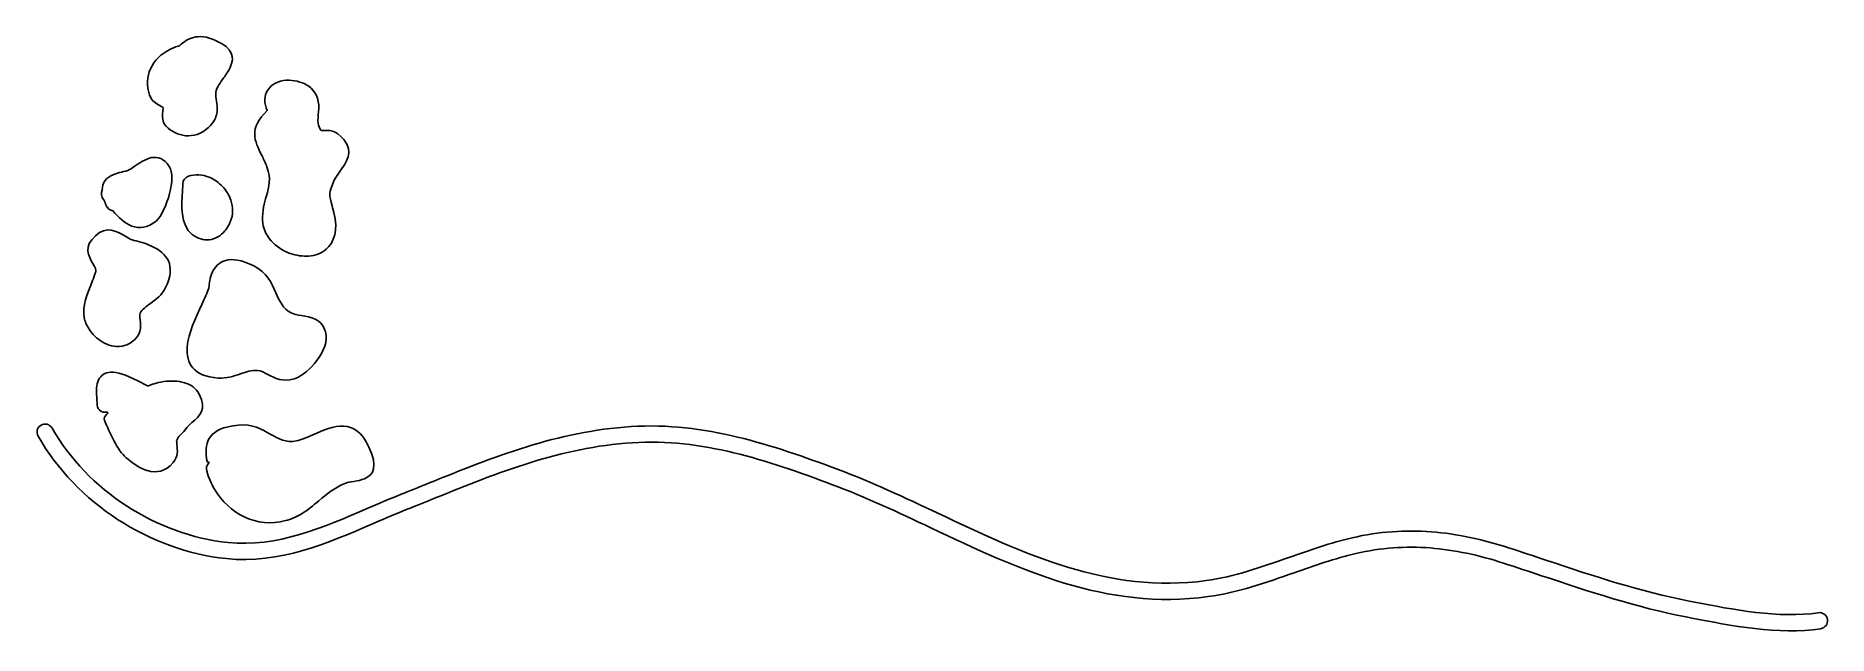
# Model space of a CAD drawing. Header units: centimetres. Extents: x -12.2 to -1.1, y -14.3 to -10.6.
import ezdxf

# ---------------------------------------------------------------- set-up
doc = ezdxf.new("R2010")
doc.units = ezdxf.units.CM
doc.header["$MEASUREMENT"] = 0
doc.layers.add('Layer 1', color=7, linetype='Continuous')

msp = doc.modelspace()

# ---------------------------------------------------------------- linework, layer by layer
at = {"layer": 'Layer 1', "color": 5}
for points, knots in [([(-11.05286, -11.02946), (-11.04942, -11.05168), (-11.04791, -11.07365), (-11.05443, -11.09849), (-11.05443, -11.09849), (-11.05466, -11.09938), (-11.05493, -11.10026), (-11.05521, -11.10113), (-11.05521, -11.10113), (-11.06202, -11.1251), (-11.07587, -11.14914), (-11.10166, -11.17418), (-11.10166, -11.17418), (-11.10166, -11.17418), (-11.10206, -11.17456), (-11.10206, -11.17456), (-11.10206, -11.17456), (-11.10206, -11.17456), (-11.10205, -11.17457), (-11.10205, -11.17457), (-11.10205, -11.17457), (-11.10205, -11.17457), (-11.10486, -11.17724), (-11.10486, -11.17724), (-11.10486, -11.17724), (-11.10486, -11.17724), (-11.10527, -11.17762), (-11.10527, -11.17762), (-11.10527, -11.17762), (-11.10527, -11.17762), (-11.10526, -11.17763), (-11.10526, -11.17763), (-11.10526, -11.17763), (-11.14907, -11.21833), (-11.19894, -11.23226), (-11.24615, -11.22778), (-11.24615, -11.22778), (-11.29222, -11.22342), (-11.33492, -11.20104), (-11.36616, -11.1689), (-11.36616, -11.1689), (-11.36616, -11.1689), (-11.36654, -11.1685), (-11.36654, -11.1685), (-11.36654, -11.1685), (-11.36654, -11.1685), (-11.36655, -11.16851), (-11.36655, -11.16851), (-11.36655, -11.16851), (-11.36655, -11.16851), (-11.3689, -11.16603), (-11.3689, -11.16603), (-11.3689, -11.16603), (-11.3689, -11.16603), (-11.36928, -11.16562), (-11.36928, -11.16562), (-11.36928, -11.16562), (-11.36928, -11.16562), (-11.36929, -11.16563), (-11.36929, -11.16563), (-11.36929, -11.16563), (-11.36929, -11.16563), (-11.36978, -11.16509), (-11.36978, -11.16509), (-11.36978, -11.16509), (-11.39045, -11.14227), (-11.38847, -11.11095), (-11.38647, -11.07895), (-11.38647, -11.07895), (-11.38563, -11.06565), (-11.38214, -11.05704), (-11.38345, -11.05456), (-11.38345, -11.05456), (-11.3836, -11.05426), (-11.39402, -11.04829), (-11.40424, -11.04244), (-11.40424, -11.04244), (-11.42886, -11.02834), (-11.45313, -11.01447), (-11.46505, -10.98449), (-11.46505, -10.98449), (-11.4691, -10.97427), (-11.47238, -10.96404), (-11.47485, -10.95391), (-11.47485, -10.95391), (-11.48799, -10.89988), (-11.48052, -10.84453), (-11.45268, -10.79594), (-11.45268, -10.79594), (-11.42591, -10.74924), (-11.38037, -10.70927), (-11.3165, -10.68388), (-11.3165, -10.68388), (-11.30517, -10.67938), (-11.29332, -10.67535), (-11.281, -10.67185), (-11.281, -10.67185), (-11.25748, -10.64879), (-11.23087, -10.63053), (-11.19712, -10.6218), (-11.19712, -10.6218), (-11.15883, -10.6119), (-11.11463, -10.61531), (-11.0605, -10.6396), (-11.0605, -10.6396), (-10.95076, -10.68888), (-10.94201, -10.74344), (-10.97038, -10.80664), (-10.97038, -10.80664), (-10.98036, -10.82887), (-10.99464, -10.8485), (-11.00992, -10.86952), (-11.00992, -10.86952), (-11.03064, -10.89803), (-11.05379, -10.92987), (-11.05873, -10.96078), (-11.05873, -10.96078), (-11.06157, -10.97853), (-11.0583, -10.99711), (-11.05523, -11.0145), (-11.05523, -11.0145), (-11.05523, -11.0145), (-11.05286, -11.02946), (-11.05286, -11.02946)], [0, 0, 0, 0, 0.03125, 0.03125, 0.03125, 0.03125, 0.0625, 0.0625, 0.0625, 0.0625, 0.09375, 0.09375, 0.09375, 0.09375, 0.125, 0.125, 0.125, 0.125, 0.15625, 0.15625, 0.15625, 0.15625, 0.1875, 0.1875, 0.1875, 0.1875, 0.21875, 0.21875, 0.21875, 0.21875, 0.25, 0.25, 0.25, 0.25, 0.28125, 0.28125, 0.28125, 0.28125, 0.3125, 0.3125, 0.3125, 0.3125, 0.34375, 0.34375, 0.34375, 0.34375, 0.375, 0.375, 0.375, 0.375, 0.40625, 0.40625, 0.40625, 0.40625, 0.4375, 0.4375, 0.4375, 0.4375, 0.46875, 0.46875, 0.46875, 0.46875, 0.5, 0.5, 0.5, 0.5, 0.53125, 0.53125, 0.53125, 0.53125, 0.5625, 0.5625, 0.5625, 0.5625, 0.59375, 0.59375, 0.59375, 0.59375, 0.625, 0.625, 0.625, 0.625, 0.65625, 0.65625, 0.65625, 0.65625, 0.6875, 0.6875, 0.6875, 0.6875, 0.71875, 0.71875, 0.71875, 0.71875, 0.75, 0.75, 0.75, 0.75, 0.78125, 0.78125, 0.78125, 0.78125, 0.8125, 0.8125, 0.8125, 0.8125, 0.84375, 0.84375, 0.84375, 0.84375, 0.875, 0.875, 0.875, 0.875, 0.90625, 0.90625, 0.90625, 0.90625, 0.9375, 0.9375, 0.9375, 0.9375, 1, 1, 1, 1]), ([(-10.77404, -11.35298), (-10.82174, -11.25719), (-10.85795, -11.18438), (-10.74153, -11.07171), (-10.74153, -11.07171), (-10.75942, -11.03279), (-10.77142, -10.98133), (-10.72481, -10.92902), (-10.72481, -10.92902), (-10.72338, -10.92741), (-10.72148, -10.92546), (-10.719, -10.92307), (-10.719, -10.92307), (-10.719, -10.92307), (-10.71899, -10.92308), (-10.71899, -10.92308), (-10.71899, -10.92308), (-10.68659, -10.89188), (-10.63683, -10.88231), (-10.58947, -10.88687), (-10.58947, -10.88687), (-10.54496, -10.89115), (-10.49982, -10.90839), (-10.47382, -10.93157), (-10.47382, -10.93157), (-10.47382, -10.93157), (-10.47383, -10.93158), (-10.47383, -10.93158), (-10.47383, -10.93158), (-10.47383, -10.93158), (-10.47362, -10.93176), (-10.47362, -10.93176), (-10.47362, -10.93176), (-10.47209, -10.93313), (-10.47018, -10.935), (-10.46787, -10.93737), (-10.46787, -10.93737), (-10.41763, -10.98928), (-10.42214, -11.04363), (-10.42668, -11.0982), (-10.42668, -11.0982), (-10.42868, -11.12236), (-10.4307, -11.14662), (-10.42511, -11.16348), (-10.42511, -11.16348), (-10.41388, -11.19734), (-10.40692, -11.19681), (-10.39866, -11.19618), (-10.39866, -11.19618), (-10.3617, -11.19334), (-10.31966, -11.19013), (-10.26928, -11.25225), (-10.26928, -11.25225), (-10.20742, -11.32848), (-10.25276, -11.39193), (-10.29731, -11.45422), (-10.29731, -11.45422), (-10.30935, -11.47105), (-10.32132, -11.48779), (-10.32807, -11.50214), (-10.32807, -11.50214), (-10.3643, -11.57908), (-10.3591, -11.59816), (-10.3422, -11.66016), (-10.3422, -11.66016), (-10.33761, -11.67699), (-10.3325, -11.69572), (-10.33124, -11.70068), (-10.33124, -11.70068), (-10.30299, -11.81155), (-10.32836, -11.8854), (-10.37908, -11.92858), (-10.37908, -11.92858), (-10.40901, -11.95406), (-10.44663, -11.96739), (-10.48668, -11.97041), (-10.48668, -11.97041), (-10.52382, -11.97319), (-10.56345, -11.96718), (-10.60059, -11.9539), (-10.60059, -11.9539), (-10.68973, -11.92202), (-10.76776, -11.84706), (-10.77076, -11.74905), (-10.77076, -11.74905), (-10.77255, -11.69013), (-10.75962, -11.64441), (-10.74699, -11.59979), (-10.74699, -11.59979), (-10.73139, -11.5447), (-10.71636, -11.49158), (-10.74355, -11.4197), (-10.74355, -11.4197), (-10.75217, -11.39689), (-10.76348, -11.37419), (-10.77404, -11.35298)], [0, 0, 0, 0, 0.04, 0.04, 0.04, 0.04, 0.08, 0.08, 0.08, 0.08, 0.12, 0.12, 0.12, 0.12, 0.16, 0.16, 0.16, 0.16, 0.2, 0.2, 0.2, 0.2, 0.24, 0.24, 0.24, 0.24, 0.28, 0.28, 0.28, 0.28, 0.32, 0.32, 0.32, 0.32, 0.36, 0.36, 0.36, 0.36, 0.4, 0.4, 0.4, 0.4, 0.44, 0.44, 0.44, 0.44, 0.48, 0.48, 0.48, 0.48, 0.52, 0.52, 0.52, 0.52, 0.56, 0.56, 0.56, 0.56, 0.6, 0.6, 0.6, 0.6, 0.64, 0.64, 0.64, 0.64, 0.68, 0.68, 0.68, 0.68, 0.72, 0.72, 0.72, 0.72, 0.76, 0.76, 0.76, 0.76, 0.8, 0.8, 0.8, 0.8, 0.84, 0.84, 0.84, 0.84, 0.88, 0.88, 0.88, 0.88, 0.92, 0.92, 0.92, 0.92, 1, 1, 1, 1]), ([(-11.75293, -11.62115), (-11.76719, -11.6052), (-11.7693, -11.58261), (-11.75987, -11.56472), (-11.75987, -11.56472), (-11.76166, -11.51207), (-11.73361, -11.48619), (-11.69153, -11.46833), (-11.69153, -11.46833), (-11.69153, -11.46833), (-11.68877, -11.4671), (-11.68877, -11.4671), (-11.68877, -11.4671), (-11.67287, -11.46058), (-11.65744, -11.45667), (-11.64117, -11.45256), (-11.64117, -11.45256), (-11.62424, -11.44828), (-11.60609, -11.44368), (-11.5912, -11.4368), (-11.5912, -11.4368), (-11.58469, -11.4338), (-11.57407, -11.42648), (-11.56233, -11.41839), (-11.56233, -11.41839), (-11.49829, -11.37426), (-11.41352, -11.31589), (-11.34617, -11.41752), (-11.34617, -11.41752), (-11.32326, -11.45206), (-11.32749, -11.51904), (-11.34426, -11.58379), (-11.34426, -11.58379), (-11.36253, -11.65441), (-11.39711, -11.72908), (-11.4259, -11.75242), (-11.4259, -11.75242), (-11.53882, -11.84391), (-11.62492, -11.77035), (-11.69451, -11.69044), (-11.69451, -11.69044), (-11.71215, -11.68859), (-11.72824, -11.67737), (-11.73545, -11.65982), (-11.73545, -11.65982), (-11.74013, -11.64839), (-11.7441, -11.63764), (-11.74737, -11.62753), (-11.74737, -11.62753), (-11.74949, -11.62505), (-11.75136, -11.62289), (-11.75293, -11.62115)], [0, 0, 0, 0, 0.07142857, 0.07142857, 0.07142857, 0.07142857, 0.14285714, 0.14285714, 0.14285714, 0.14285714, 0.21428571, 0.21428571, 0.21428571, 0.21428571, 0.28571429, 0.28571429, 0.28571429, 0.28571429, 0.35714286, 0.35714286, 0.35714286, 0.35714286, 0.42857143, 0.42857143, 0.42857143, 0.42857143, 0.5, 0.5, 0.5, 0.5, 0.57142857, 0.57142857, 0.57142857, 0.57142857, 0.64285714, 0.64285714, 0.64285714, 0.64285714, 0.71428571, 0.71428571, 0.71428571, 0.71428571, 0.78571429, 0.78571429, 0.78571429, 0.78571429, 0.85714286, 0.85714286, 0.85714286, 0.85714286, 1, 1, 1, 1]), ([(-11.00333, -11.81518), (-11.02911, -11.84561), (-11.0626, -11.86555), (-11.10014, -11.86967), (-11.10014, -11.86967), (-11.13444, -11.87344), (-11.17042, -11.86379), (-11.20482, -11.83669), (-11.20482, -11.83669), (-11.20482, -11.83669), (-11.20492, -11.83681), (-11.20492, -11.83681), (-11.20492, -11.83681), (-11.27922, -11.77821), (-11.27105, -11.65568), (-11.26517, -11.56748), (-11.26517, -11.56748), (-11.264, -11.5499), (-11.26292, -11.53381), (-11.26272, -11.5241), (-11.26272, -11.5241), (-11.2623, -11.50247), (-11.24814, -11.48434), (-11.22873, -11.47784), (-11.22873, -11.47784), (-11.22873, -11.47784), (-11.22874, -11.47781), (-11.22874, -11.47781), (-11.22874, -11.47781), (-11.18598, -11.4634), (-11.14084, -11.46752), (-11.09982, -11.48452), (-11.09982, -11.48452), (-11.09982, -11.48452), (-11.09702, -11.48578), (-11.09702, -11.48578), (-11.09702, -11.48578), (-11.06783, -11.49838), (-11.04077, -11.51752), (-11.01851, -11.54092), (-11.01851, -11.54092), (-10.99533, -11.56526), (-10.97689, -11.59466), (-10.96614, -11.62655), (-10.96614, -11.62655), (-10.95199, -11.66851), (-10.95108, -11.71448), (-10.96962, -11.7592), (-10.96962, -11.7592), (-10.97001, -11.76014), (-10.97042, -11.76105), (-10.97086, -11.76195), (-10.97086, -11.76195), (-10.9749, -11.77137), (-10.97947, -11.78028), (-10.98445, -11.7886), (-10.98445, -11.7886), (-10.99027, -11.79832), (-10.99661, -11.80724), (-11.00333, -11.81518)], [0, 0, 0, 0, 0.0625, 0.0625, 0.0625, 0.0625, 0.125, 0.125, 0.125, 0.125, 0.1875, 0.1875, 0.1875, 0.1875, 0.25, 0.25, 0.25, 0.25, 0.3125, 0.3125, 0.3125, 0.3125, 0.375, 0.375, 0.375, 0.375, 0.4375, 0.4375, 0.4375, 0.4375, 0.5, 0.5, 0.5, 0.5, 0.5625, 0.5625, 0.5625, 0.5625, 0.625, 0.625, 0.625, 0.625, 0.6875, 0.6875, 0.6875, 0.6875, 0.75, 0.75, 0.75, 0.75, 0.8125, 0.8125, 0.8125, 0.8125, 0.875, 0.875, 0.875, 0.875, 1, 1, 1, 1]), ([(-11.82483, -12.13431), (-11.81757, -12.1163), (-11.81049, -12.09877), (-11.80474, -12.08262), (-11.80474, -12.08262), (-11.80394, -12.07772), (-11.80239, -12.07286), (-11.80004, -12.0682), (-11.80004, -12.0682), (-11.79489, -12.05798), (-11.8056, -12.03896), (-11.8161, -12.02032), (-11.8161, -12.02032), (-11.84692, -11.96558), (-11.87705, -11.91208), (-11.80151, -11.84454), (-11.80151, -11.84454), (-11.73168, -11.78213), (-11.67357, -11.81514), (-11.61786, -11.84828), (-11.61786, -11.84828), (-11.61691, -11.84877), (-11.61598, -11.84928), (-11.61506, -11.84983), (-11.61506, -11.84983), (-11.5998, -11.85892), (-11.58478, -11.86786), (-11.57382, -11.87077), (-11.57382, -11.87077), (-11.57382, -11.87077), (-11.56413, -11.87333), (-11.56413, -11.87333), (-11.56413, -11.87333), (-11.52876, -11.88266), (-11.48832, -11.89335), (-11.45145, -11.91083), (-11.45145, -11.91083), (-11.36303, -11.95275), (-11.30155, -12.02321), (-11.36873, -12.16487), (-11.36873, -12.16487), (-11.39024, -12.21025), (-11.42667, -12.2364), (-11.46304, -12.26251), (-11.46304, -12.26251), (-11.48911, -12.28122), (-11.51521, -12.29996), (-11.52562, -12.32258), (-11.52562, -12.32258), (-11.53019, -12.33251), (-11.52842, -12.34874), (-11.52669, -12.36447), (-11.52669, -12.36447), (-11.52669, -12.36447), (-11.52671, -12.36447), (-11.52671, -12.36447), (-11.52671, -12.36447), (-11.52671, -12.36447), (-11.52669, -12.36467), (-11.52669, -12.36467), (-11.52669, -12.36467), (-11.5214, -12.41292), (-11.51635, -12.45904), (-11.5786, -12.50132), (-11.5786, -12.50132), (-11.57959, -12.50208), (-11.58063, -12.5028), (-11.58169, -12.5035), (-11.58169, -12.5035), (-11.59967, -12.51525), (-11.61852, -12.52256), (-11.63768, -12.52612), (-11.63768, -12.52612), (-11.63768, -12.52612), (-11.63976, -12.52652), (-11.63976, -12.52652), (-11.63976, -12.52652), (-11.68237, -12.53379), (-11.72405, -12.52199), (-11.76011, -12.50003), (-11.76011, -12.50003), (-11.79315, -12.47991), (-11.82179, -12.45081), (-11.84142, -12.42076), (-11.84142, -12.42076), (-11.84142, -12.42076), (-11.84133, -12.4207), (-11.84133, -12.4207), (-11.84133, -12.4207), (-11.84133, -12.4207), (-11.84142, -12.42057), (-11.84142, -12.42057), (-11.84142, -12.42057), (-11.8565, -12.39747), (-11.8669, -12.37299), (-11.87076, -12.35033), (-11.87076, -12.35033), (-11.88304, -12.27858), (-11.85274, -12.20349), (-11.82483, -12.13431)], [0, 0, 0, 0, 0.03846154, 0.03846154, 0.03846154, 0.03846154, 0.07692308, 0.07692308, 0.07692308, 0.07692308, 0.11538462, 0.11538462, 0.11538462, 0.11538462, 0.15384615, 0.15384615, 0.15384615, 0.15384615, 0.19230769, 0.19230769, 0.19230769, 0.19230769, 0.23076923, 0.23076923, 0.23076923, 0.23076923, 0.26923077, 0.26923077, 0.26923077, 0.26923077, 0.30769231, 0.30769231, 0.30769231, 0.30769231, 0.34615385, 0.34615385, 0.34615385, 0.34615385, 0.38461538, 0.38461538, 0.38461538, 0.38461538, 0.42307692, 0.42307692, 0.42307692, 0.42307692, 0.46153846, 0.46153846, 0.46153846, 0.46153846, 0.5, 0.5, 0.5, 0.5, 0.53846154, 0.53846154, 0.53846154, 0.53846154, 0.57692308, 0.57692308, 0.57692308, 0.57692308, 0.61538462, 0.61538462, 0.61538462, 0.61538462, 0.65384615, 0.65384615, 0.65384615, 0.65384615, 0.69230769, 0.69230769, 0.69230769, 0.69230769, 0.73076923, 0.73076923, 0.73076923, 0.73076923, 0.76923077, 0.76923077, 0.76923077, 0.76923077, 0.80769231, 0.80769231, 0.80769231, 0.80769231, 0.84615385, 0.84615385, 0.84615385, 0.84615385, 0.88461538, 0.88461538, 0.88461538, 0.88461538, 0.92307692, 0.92307692, 0.92307692, 0.92307692, 1, 1, 1, 1]), ([(-11.10182, -12.16763), (-11.10182, -12.16763), (-11.10128, -12.16609), (-11.10128, -12.16609), (-11.10128, -12.16609), (-11.10167, -12.16586), (-11.10187, -12.16542), (-11.10182, -12.16475), (-11.10182, -12.16475), (-11.1003, -12.14256), (-11.09761, -12.10394), (-11.07982, -12.06804), (-11.07982, -12.06804), (-11.04763, -12.00309), (-10.97889, -11.9551), (-10.82562, -12.03107), (-10.82562, -12.03107), (-10.743, -12.07202), (-10.71562, -12.13462), (-10.68783, -12.19817), (-10.68783, -12.19817), (-10.66715, -12.24546), (-10.64612, -12.2935), (-10.59361, -12.32157), (-10.59361, -12.32157), (-10.57825, -12.32978), (-10.55477, -12.33352), (-10.53174, -12.33717), (-10.53174, -12.33717), (-10.47102, -12.34681), (-10.41228, -12.35617), (-10.38566, -12.42773), (-10.38566, -12.42773), (-10.38566, -12.42773), (-10.38454, -12.43062), (-10.38454, -12.43062), (-10.38454, -12.43062), (-10.38359, -12.43332), (-10.38288, -12.43551), (-10.38238, -12.43726), (-10.38238, -12.43726), (-10.36672, -12.49224), (-10.39387, -12.55908), (-10.43551, -12.61461), (-10.43551, -12.61461), (-10.47429, -12.66633), (-10.52794, -12.71108), (-10.56932, -12.7256), (-10.56932, -12.7256), (-10.57299, -12.72688), (-10.57526, -12.72764), (-10.57653, -12.728), (-10.57653, -12.728), (-10.64768, -12.74825), (-10.69254, -12.72471), (-10.73867, -12.70051), (-10.73867, -12.70051), (-10.75939, -12.68964), (-10.78054, -12.67854), (-10.80231, -12.67604), (-10.80231, -12.67604), (-10.80231, -12.67604), (-10.80328, -12.67595), (-10.80328, -12.67595), (-10.80328, -12.67595), (-10.83757, -12.67231), (-10.87228, -12.68446), (-10.90683, -12.69657), (-10.90683, -12.69657), (-10.94967, -12.71158), (-10.99242, -12.72655), (-11.04465, -12.72279), (-11.04465, -12.72279), (-11.19892, -12.71172), (-11.24239, -12.63275), (-11.23496, -12.5293), (-11.23496, -12.5293), (-11.22902, -12.44652), (-11.18408, -12.35091), (-11.14556, -12.26893), (-11.14556, -12.26893), (-11.12749, -12.23048), (-11.11095, -12.19532), (-11.10182, -12.16763)], [0, 0, 0, 0, 0.04545455, 0.04545455, 0.04545455, 0.04545455, 0.09090909, 0.09090909, 0.09090909, 0.09090909, 0.13636364, 0.13636364, 0.13636364, 0.13636364, 0.18181818, 0.18181818, 0.18181818, 0.18181818, 0.22727273, 0.22727273, 0.22727273, 0.22727273, 0.27272727, 0.27272727, 0.27272727, 0.27272727, 0.31818182, 0.31818182, 0.31818182, 0.31818182, 0.36363636, 0.36363636, 0.36363636, 0.36363636, 0.40909091, 0.40909091, 0.40909091, 0.40909091, 0.45454545, 0.45454545, 0.45454545, 0.45454545, 0.5, 0.5, 0.5, 0.5, 0.54545455, 0.54545455, 0.54545455, 0.54545455, 0.59090909, 0.59090909, 0.59090909, 0.59090909, 0.63636364, 0.63636364, 0.63636364, 0.63636364, 0.68181818, 0.68181818, 0.68181818, 0.68181818, 0.72727273, 0.72727273, 0.72727273, 0.72727273, 0.77272727, 0.77272727, 0.77272727, 0.77272727, 0.81818182, 0.81818182, 0.81818182, 0.81818182, 0.86363636, 0.86363636, 0.86363636, 0.86363636, 0.90909091, 0.90909091, 0.90909091, 0.90909091, 1, 1, 1, 1]), ([(-11.73525, -12.93381), (-11.76253, -12.93769), (-11.78781, -12.91871), (-11.79169, -12.89143), (-11.79169, -12.89143), (-11.79224, -12.88757), (-11.79232, -12.88375), (-11.792, -12.88002), (-11.792, -12.88002), (-11.79173, -12.86806), (-11.79261, -12.85372), (-11.79349, -12.83963), (-11.79349, -12.83963), (-11.79349, -12.83963), (-11.79353, -12.83914), (-11.79353, -12.83914), (-11.79353, -12.83914), (-11.79591, -12.80122), (-11.79818, -12.7649), (-11.78214, -12.73399), (-11.78214, -12.73399), (-11.75329, -12.67836), (-11.69068, -12.66264), (-11.54096, -12.74033), (-11.54096, -12.74033), (-11.4788, -12.7726), (-11.47864, -12.77255), (-11.47324, -12.77028), (-11.47324, -12.77028), (-11.45679, -12.76338), (-11.43162, -12.75281), (-11.37891, -12.74472), (-11.37891, -12.74472), (-11.34112, -12.73892), (-11.29348, -12.73922), (-11.25219, -12.75184), (-11.25219, -12.75184), (-11.214, -12.7635), (-11.18078, -12.78539), (-11.16204, -12.82174), (-11.16204, -12.82174), (-11.11288, -12.91705), (-11.15747, -12.95548), (-11.20666, -12.99788), (-11.20666, -12.99788), (-11.21811, -13.00775), (-11.23004, -13.01804), (-11.23749, -13.02873), (-11.23749, -13.02873), (-11.23749, -13.02873), (-11.23763, -13.02864), (-11.23763, -13.02864), (-11.23763, -13.02864), (-11.23763, -13.02864), (-11.23769, -13.02873), (-11.23769, -13.02873), (-11.23769, -13.02873), (-11.25184, -13.04903), (-11.26331, -13.05985), (-11.274, -13.06995), (-11.274, -13.06995), (-11.28318, -13.07861), (-11.29143, -13.08641), (-11.30001, -13.10591), (-11.30001, -13.10591), (-11.30001, -13.10591), (-11.30008, -13.10588), (-11.30008, -13.10588), (-11.30008, -13.10588), (-11.30166, -13.1099), (-11.30037, -13.12204), (-11.29905, -13.13442), (-11.29905, -13.13442), (-11.29522, -13.17015), (-11.29127, -13.20695), (-11.32273, -13.24448), (-11.32273, -13.24448), (-11.37068, -13.30169), (-11.42534, -13.30998), (-11.48044, -13.29386), (-11.48044, -13.29386), (-11.48204, -13.29352), (-11.48365, -13.2931), (-11.48524, -13.2926), (-11.48524, -13.2926), (-11.53111, -13.27805), (-11.57412, -13.2456), (-11.61189, -13.21455), (-11.61189, -13.21455), (-11.66509, -13.17082), (-11.71267, -13.0615), (-11.74656, -12.98362), (-11.74656, -12.98362), (-11.75785, -12.95767), (-11.70421, -12.92938), (-11.73525, -12.93381)], [0, 0, 0, 0, 0.04, 0.04, 0.04, 0.04, 0.08, 0.08, 0.08, 0.08, 0.12, 0.12, 0.12, 0.12, 0.16, 0.16, 0.16, 0.16, 0.2, 0.2, 0.2, 0.2, 0.24, 0.24, 0.24, 0.24, 0.28, 0.28, 0.28, 0.28, 0.32, 0.32, 0.32, 0.32, 0.36, 0.36, 0.36, 0.36, 0.4, 0.4, 0.4, 0.4, 0.44, 0.44, 0.44, 0.44, 0.48, 0.48, 0.48, 0.48, 0.52, 0.52, 0.52, 0.52, 0.56, 0.56, 0.56, 0.56, 0.6, 0.6, 0.6, 0.6, 0.64, 0.64, 0.64, 0.64, 0.68, 0.68, 0.68, 0.68, 0.72, 0.72, 0.72, 0.72, 0.76, 0.76, 0.76, 0.76, 0.8, 0.8, 0.8, 0.8, 0.84, 0.84, 0.84, 0.84, 0.88, 0.88, 0.88, 0.88, 0.92, 0.92, 0.92, 0.92, 1, 1, 1, 1]), ([(-12.15605, -13.081), (-12.16964, -13.05706), (-12.16124, -13.02662), (-12.1373, -13.01303), (-12.1373, -13.01303), (-12.11336, -12.99944), (-12.08292, -13.00784), (-12.06933, -13.03178), (-12.06933, -13.03178), (-11.95979, -13.2241), (-11.79885, -13.38862), (-11.61056, -13.51103), (-11.61056, -13.51103), (-11.42079, -13.63441), (-11.20353, -13.71483), (-10.98345, -13.73764), (-10.98345, -13.73764), (-10.68251, -13.7688), (-10.39806, -13.64592), (-10.12096, -13.52623), (-10.12096, -13.52623), (-10.05477, -13.49764), (-9.98898, -13.46921), (-9.91548, -13.44004), (-9.91548, -13.44004), (-9.86867, -13.42146), (-9.80722, -13.39663), (-9.74594, -13.37186), (-9.74594, -13.37186), (-9.34019, -13.20787), (-8.95447, -13.05198), (-8.49659, -13.02245), (-8.49659, -13.02245), (-8.27052, -13.00787), (-8.05341, -13.03571), (-7.84076, -13.08672), (-7.84076, -13.08672), (-7.62986, -13.13731), (-7.42439, -13.21044), (-7.21892, -13.28736), (-7.21892, -13.28736), (-7.00973, -13.36568), (-6.8073, -13.46119), (-6.60498, -13.55664), (-6.60498, -13.55664), (-6.07636, -13.80602), (-5.54825, -14.05516), (-4.94902, -13.97226), (-4.94902, -13.97226), (-4.77551, -13.94826), (-4.60723, -13.88912), (-4.4386, -13.82985), (-4.4386, -13.82985), (-4.30996, -13.78464), (-4.18106, -13.73933), (-4.04759, -13.70838), (-4.04759, -13.70838), (-3.88105, -13.6698), (-3.71934, -13.65935), (-3.55925, -13.67154), (-3.55925, -13.67154), (-3.39997, -13.68366), (-3.24225, -13.71824), (-3.08287, -13.76976), (-3.08287, -13.76976), (-3.00351, -13.79542), (-2.92537, -13.82149), (-2.84746, -13.84747), (-2.84746, -13.84747), (-2.55697, -13.94437), (-2.2693, -14.04033), (-1.96752, -14.0989), (-1.96752, -14.0989), (-1.96752, -14.0989), (-1.9335, -14.10553), (-1.9335, -14.10553), (-1.9335, -14.10553), (-1.9335, -14.10553), (-1.93332, -14.10557), (-1.93332, -14.10557), (-1.93332, -14.10557), (-1.93332, -14.10557), (-1.93331, -14.10553), (-1.93331, -14.10553), (-1.93331, -14.10553), (-1.70842, -14.1494), (-1.40965, -14.20768), (-1.17168, -14.17076), (-1.17168, -14.17076), (-1.1445, -14.16656), (-1.11904, -14.18518), (-1.11484, -14.21236), (-1.11484, -14.21236), (-1.11064, -14.23954), (-1.12926, -14.265), (-1.15644, -14.2692), (-1.15644, -14.2692), (-1.41242, -14.30891), (-1.72054, -14.24881), (-1.95245, -14.20357), (-1.95245, -14.20357), (-1.95245, -14.20357), (-1.95244, -14.20353), (-1.95244, -14.20353), (-1.95244, -14.20353), (-1.95244, -14.20353), (-1.98628, -14.19694), (-1.98628, -14.19694), (-1.98628, -14.19694), (-2.29377, -14.13726), (-2.58501, -14.04011), (-2.8791, -13.94201), (-2.8791, -13.94201), (-2.95708, -13.916), (-3.0353, -13.88991), (-3.11333, -13.86468), (-3.11333, -13.86468), (-3.26519, -13.81559), (-3.41529, -13.78265), (-3.56667, -13.77114), (-3.56667, -13.77114), (-3.71724, -13.75968), (-3.86913, -13.76945), (-4.02533, -13.80564), (-4.02533, -13.80564), (-4.15385, -13.83544), (-4.27994, -13.87977), (-4.40578, -13.92399), (-4.40578, -13.92399), (-4.57918, -13.98493), (-4.75222, -14.04575), (-4.93534, -14.07108), (-4.93534, -14.07108), (-5.56401, -14.15805), (-6.10552, -13.90259), (-6.64756, -13.64688), (-6.64756, -13.64688), (-6.84889, -13.55189), (-7.05034, -13.45685), (-7.25368, -13.38072), (-7.25368, -13.38072), (-7.45632, -13.30486), (-7.6586, -13.23282), (-7.8638, -13.1836), (-7.8638, -13.1836), (-8.06724, -13.1348), (-8.27472, -13.10814), (-8.49033, -13.12205), (-8.49033, -13.12205), (-8.93218, -13.15055), (-9.31069, -13.30352), (-9.70884, -13.46444), (-9.70884, -13.46444), (-9.75976, -13.48502), (-9.81135, -13.50587), (-9.87876, -13.53262), (-9.87876, -13.53262), (-9.94075, -13.55722), (-10.01091, -13.58754), (-10.0815, -13.61803), (-10.0815, -13.61803), (-10.37017, -13.74273), (-10.66649, -13.87073), (-10.99361, -13.83686), (-10.99361, -13.83686), (-11.22958, -13.8124), (-11.46212, -13.72644), (-11.66486, -13.59463), (-11.66486, -13.59463), (-11.86616, -13.46376), (-12.03846, -13.28744), (-12.15605, -13.081)], [0, 0, 0, 0, 0.02272727, 0.02272727, 0.02272727, 0.02272727, 0.04545455, 0.04545455, 0.04545455, 0.04545455, 0.06818182, 0.06818182, 0.06818182, 0.06818182, 0.09090909, 0.09090909, 0.09090909, 0.09090909, 0.11363636, 0.11363636, 0.11363636, 0.11363636, 0.13636364, 0.13636364, 0.13636364, 0.13636364, 0.15909091, 0.15909091, 0.15909091, 0.15909091, 0.18181818, 0.18181818, 0.18181818, 0.18181818, 0.20454545, 0.20454545, 0.20454545, 0.20454545, 0.22727273, 0.22727273, 0.22727273, 0.22727273, 0.25, 0.25, 0.25, 0.25, 0.27272727, 0.27272727, 0.27272727, 0.27272727, 0.29545455, 0.29545455, 0.29545455, 0.29545455, 0.31818182, 0.31818182, 0.31818182, 0.31818182, 0.34090909, 0.34090909, 0.34090909, 0.34090909, 0.36363636, 0.36363636, 0.36363636, 0.36363636, 0.38636364, 0.38636364, 0.38636364, 0.38636364, 0.40909091, 0.40909091, 0.40909091, 0.40909091, 0.43181818, 0.43181818, 0.43181818, 0.43181818, 0.45454545, 0.45454545, 0.45454545, 0.45454545, 0.47727273, 0.47727273, 0.47727273, 0.47727273, 0.5, 0.5, 0.5, 0.5, 0.52272727, 0.52272727, 0.52272727, 0.52272727, 0.54545455, 0.54545455, 0.54545455, 0.54545455, 0.56818182, 0.56818182, 0.56818182, 0.56818182, 0.59090909, 0.59090909, 0.59090909, 0.59090909, 0.61363636, 0.61363636, 0.61363636, 0.61363636, 0.63636364, 0.63636364, 0.63636364, 0.63636364, 0.65909091, 0.65909091, 0.65909091, 0.65909091, 0.68181818, 0.68181818, 0.68181818, 0.68181818, 0.70454545, 0.70454545, 0.70454545, 0.70454545, 0.72727273, 0.72727273, 0.72727273, 0.72727273, 0.75, 0.75, 0.75, 0.75, 0.77272727, 0.77272727, 0.77272727, 0.77272727, 0.79545455, 0.79545455, 0.79545455, 0.79545455, 0.81818182, 0.81818182, 0.81818182, 0.81818182, 0.84090909, 0.84090909, 0.84090909, 0.84090909, 0.86363636, 0.86363636, 0.86363636, 0.86363636, 0.88636364, 0.88636364, 0.88636364, 0.88636364, 0.90909091, 0.90909091, 0.90909091, 0.90909091, 0.93181818, 0.93181818, 0.93181818, 0.93181818, 0.95454545, 0.95454545, 0.95454545, 0.95454545, 1, 1, 1, 1]), ([(-11.06759, -13.40853), (-11.08762, -13.37461), (-11.10372, -13.33715), (-11.11493, -13.29694), (-11.11493, -13.29694), (-11.12063, -13.27967), (-11.11664, -13.25989), (-11.10294, -13.24612), (-11.10294, -13.24612), (-11.09483, -13.23795), (-11.1124, -13.24539), (-11.11399, -13.2346), (-11.11399, -13.2346), (-11.11525, -13.22603), (-11.11662, -13.21682), (-11.11782, -13.20346), (-11.11782, -13.20346), (-11.12509, -13.12323), (-11.1098, -13.03071), (-10.91881, -13.01339), (-10.91881, -13.01339), (-10.83384, -13.00569), (-10.77697, -13.03803), (-10.72034, -13.07023), (-10.72034, -13.07023), (-10.67276, -13.09729), (-10.62534, -13.12425), (-10.56168, -13.11073), (-10.56168, -13.11073), (-10.5313, -13.10428), (-10.49615, -13.0889), (-10.46069, -13.07339), (-10.46069, -13.07339), (-10.33218, -13.01717), (-10.20019, -12.95943), (-10.11416, -13.14961), (-10.11416, -13.14961), (-10.05963, -13.27012), (-10.08316, -13.31729), (-10.14205, -13.34394), (-10.14205, -13.34394), (-10.16193, -13.35292), (-10.18371, -13.35654), (-10.20757, -13.36048), (-10.20757, -13.36048), (-10.22699, -13.36369), (-10.24832, -13.36722), (-10.26699, -13.37461), (-10.26699, -13.37461), (-10.32541, -13.39773), (-10.37512, -13.43934), (-10.42291, -13.47934), (-10.42291, -13.47934), (-10.45868, -13.50929), (-10.49354, -13.53846), (-10.53271, -13.56157), (-10.53271, -13.56157), (-10.56411, -13.58012), (-10.59649, -13.59366), (-10.62919, -13.60259), (-10.62919, -13.60259), (-10.71681, -13.62652), (-10.80426, -13.61622), (-10.88116, -13.58041), (-10.88116, -13.58041), (-10.95688, -13.54514), (-11.02243, -13.48499), (-11.06759, -13.40853)], [0, 0, 0, 0, 0.05555556, 0.05555556, 0.05555556, 0.05555556, 0.11111111, 0.11111111, 0.11111111, 0.11111111, 0.16666667, 0.16666667, 0.16666667, 0.16666667, 0.22222222, 0.22222222, 0.22222222, 0.22222222, 0.27777778, 0.27777778, 0.27777778, 0.27777778, 0.33333333, 0.33333333, 0.33333333, 0.33333333, 0.38888889, 0.38888889, 0.38888889, 0.38888889, 0.44444444, 0.44444444, 0.44444444, 0.44444444, 0.5, 0.5, 0.5, 0.5, 0.55555556, 0.55555556, 0.55555556, 0.55555556, 0.61111111, 0.61111111, 0.61111111, 0.61111111, 0.66666667, 0.66666667, 0.66666667, 0.66666667, 0.72222222, 0.72222222, 0.72222222, 0.72222222, 0.77777778, 0.77777778, 0.77777778, 0.77777778, 0.83333333, 0.83333333, 0.83333333, 0.83333333, 0.88888889, 0.88888889, 0.88888889, 0.88888889, 1, 1, 1, 1])]:
    msp.add_open_spline(points, degree=3, knots=knots, dxfattribs=at)

doc.saveas('drawing.dxf')
